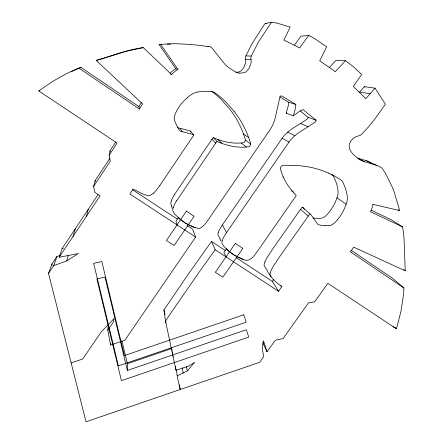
<?xml version="1.0" encoding="UTF-8"?>
<svg xmlns="http://www.w3.org/2000/svg" width="444" height="444" viewBox="0 0 444 444"><rect width="100%" height="100%" fill="white"/><g stroke="black" fill="none" stroke-linecap="round" stroke-linejoin="round"><path stroke-width="0.67" d="M127.367 370.44L105.023 277.078L96.87 278.888L121.428 380.663L248.773 337.079L246.32 329.748L127.367 370.44L127.389 363.719L121.945 340.937M187.229 225.641L192.779 229.287L195.632 237.09L124.814 340.32L110.539 345.01L110.623 343.656M300.266 110.911L307.992 117.327L307.82 118.237A1.954 1.893 -61.7 0 1 307.537 118.731C299.134 125.236 288.306 129.26 282.112 138.245L222.377 224.953L226.54 232.556L289.016 142.063C295.499 132.678 306.804 128.471 315.595 121.684A2.042 1.976 -60.8 0 0 315.889 121.168L316.073 120.213L303.058 109.596L299.822 111.111L293.301 115.873L286.175 113.165L288.311 105.628L288.545 102.22L279.792 96.836M108.863 328.599L108.958 327.284M110.539 345.01L107.814 330.136L108.17 325.352M350.888 250.105L392.535 278.294L403.896 287.978A149.867 144.034 -27.2 0 1 403.324 295.843L400.976 311.272L396.464 328.793A30.519 28.472 -39.4 0 1 395.199 328.027L327.866 283.328L314.635 301.865L308.475 302.875L283.094 338.561L276.44 339.926A7.304 6.915 -25.8 0 0 274.903 340.753L267.044 351.826L263.486 340.875L262.21 347.941L263.653 356.754L259.59 362.321L86.025 421.8L48.518 273.376L53.724 265.573L66.689 260.944L78.322 253.557L59.174 257.259L100.078 195.837L94.788 192.396L93.617 186.369L110.234 161.366L109.174 155.311L110.007 150.871L115.662 142.069M293.301 115.873L295.538 107.997L295.793 104.44L282.961 96.698L281.069 95.743L280.369 96.337A2.969 2.88 -67.2 0 0 279.925 96.986L275.208 117.993A35.048 34.377 -68.9 0 1 270.651 128.799L207.276 221.168A49.428 48.89 -11.3 0 1 203.852 225.452L200.383 228.144A4.723 4.634 -22.4 0 1 198.873 228.477L194.711 227.556M86.425 216.383L88.228 209.363L98.019 194.666M93.617 186.369L95.116 180.603L110.023 158.169M66.689 260.944L68.382 255.239M190.659 132.046L190.704 131.896A1.926 1.909 -73.6 0 0 190.77 131.424L190.67 131.285A1.593 1.582 -72.5 0 0 190.226 130.886L178.671 127.939A4.945 4.912 -85.7 0 1 177.284 126.94M72.999 236.524L75.375 228.654M312.926 217.998A48.624 46.886 -51.3 0 0 317.26 218.304L320.779 218.32A8.025 7.715 -44.5 0 0 323.254 217.632L325.779 215.939L328.543 212.926A45.377 43.978 -47.5 0 0 336.952 197.813C339.122 193.04 337.817 187.779 336.336 183.011A38.639 37.374 -45.8 0 0 333.744 176.862A7.226 6.954 -49.8 0 0 331.746 174.514M337.329 219.935A47.397 45.837 -46.8 0 0 346.142 204.185C348.412 199.212 347.069 193.723 345.526 188.75A40.354 38.944 -45.1 0 0 342.835 182.34A7.548 7.248 -49.2 0 0 340.759 179.892A75.458 72.644 -37.9 0 0 328.66 173.204M211.433 91.264A72.583 72.494 -28.6 0 1 221.317 99.584L229.642 108.985A92.541 92.069 2.3 0 1 243.467 133.933L245.493 139.799L244.466 142.13A2.991 2.936 -58.5 0 1 243.701 142.679C233.294 144.2 222.81 141.847 213.32 137.69A2.636 2.603 -60.1 0 0 212.548 138.328L174.559 194.433M234.232 111.522A96.703 96.12 -1.5 0 1 248.657 137.573L250.771 143.701L249.695 146.137A3.125 3.069 -57 0 1 248.895 146.709C238.006 148.396 227.089 145.776 217.16 141.508A2.753 2.72 -57.6 0 0 216.35 142.174L176.629 200.755M59.174 257.259L62.132 248.529L88.228 209.363M171.251 201.043L170.862 202.891A4.94 4.873 -15.7 0 0 171.023 204.273L171.761 205.922M173.171 207.653L172.766 209.579A5.156 5.084 -16.2 0 0 172.932 211.022L174.686 214.041L179.975 219.192M218.32 232.456L218.01 233.672A4.595 4.484 -27.4 0 0 218.126 235.398L220.318 238.789M222.3 240.376L221.972 241.647A4.795 4.673 -27.2 0 0 222.089 243.44L223.854 246.398L228.477 250.916M53.724 265.573L56.91 256.499L60.012 255.394M48.518 273.376L51.926 263.98L56.91 256.499M280.935 285.448L281.563 286.918L278.571 291.297L215.196 249.761L211.522 241.453L187.956 274.658L163.964 309.912L165.518 321.112L169.519 339.838M264.907 261.96L264.186 264.113A4.457 4.296 -31.4 0 0 264.274 265.806L266.533 269.325M236.38 72.361L239.105 71.861A8.12 7.92 -80.8 0 0 240.87 70.957L243.701 67.91L245.637 62.898A10.501 10.234 -81.5 0 0 245.61 59.235L245.488 57.337A4.063 3.952 -79.4 0 1 245.882 55.916L252.009 43.734L264.408 24.376L265.207 23.582L271.523 22.217L277.123 23.155L290.171 27.084L283.905 40.149L295.626 45.865A130.974 128.821 -49.1 0 1 299.595 47.985L308.758 35.448A94.178 91.93 -63.1 0 1 314.635 38.628L326.69 46.82L319.724 60.767L332.684 69.825A85.981 83.7 -57.5 0 1 335.259 71.8L345.354 60.7L351.987 65.607A142.141 138.833 -47 0 1 355.566 68.626L361.644 74.509L353.319 86.491L365.828 98.685L375.03 88.173L385.414 104.207L375.835 117.704L368.692 126.707L361.471 134.488L360.112 135.42L358.28 135.92A16.522 15.784 -54.9 0 0 355.894 136.796A12.304 11.76 -55.5 0 0 352.73 138.944C343.179 147.974 355.017 157.326 363.031 161.178A14.763 14.08 -55.4 0 0 364.579 161.744L376.862 165.423L379.875 166.672L381.912 168.037L385.137 172.655L391.969 186.458A95.665 92.113 -40.8 0 1 393.906 191.242L398.917 207.77A21.606 20.502 -46.9 0 1 399.212 209.535L399.311 210.467L372.927 204.357M239.721 73.166L244.172 72.716A8.492 8.275 -79.7 0 0 246.02 71.773L248.979 68.581L251.01 63.342A10.983 10.7 -80.5 0 0 250.982 59.513L250.866 57.526A4.251 4.129 -78.4 0 1 251.271 56.044L258.458 42.008L271.523 22.217M109.174 155.311L117.061 143.04L40.737 92.28A69.508 67.288 59.3 0 1 38.783 90.892L53.141 81.119L65.662 74.087A156.948 154.307 0 0 1 78.893 68.115L139.433 109.074L138.95 106.627L140.143 104.612A41.264 41.053 89.9 0 1 141.486 102.57M139.433 109.074L140.681 106.971A43.107 42.907 -85.4 0 1 142.674 104.013L96.209 60.401C111.833 55.983 127.034 49.695 143.24 47.602L171.684 74.681L174.409 71.845A16.7 16.45 87.1 0 1 177.139 69.913L177.983 69.469L160.6 44.306L159.168 44.7L175.796 68.748L177.983 69.469M178.682 217.21L175.985 221.173L177.045 224.914M107.814 330.136L113.242 322.178L114.102 318.564L101.337 331.796L82.689 359.024L71.151 362.942M264.924 261.966A32.534 31.18 -33.7 0 1 266.866 257.914L273.21 248.279L301.803 207.531A1.687 1.632 -43.6 0 1 302.458 207.226A1.77 1.709 -43.5 0 1 303.074 207.576L304.351 209.318M281.69 286.596C277.655 283.056 272.444 280.17 270.207 275.091A4.651 4.473 -31.2 0 1 270.119 273.326L270.873 271.084A33.949 32.445 -33.4 0 1 272.927 266.866L279.554 256.821L309.451 214.341A1.765 1.698 -43 0 1 310.14 214.014A1.848 1.782 -42.9 0 1 310.778 214.38L317.493 223.893A4.712 4.529 -43 0 0 318.986 224.819L320.035 225.091A50.794 48.868 -50.6 0 0 325.557 225.558M226.573 248.618L223.909 252.464L226.013 256.854M159.979 185.276L193.534 135.464A2.009 1.998 -68.9 0 0 193.601 134.97L193.501 134.826A1.659 1.648 -67.8 0 0 193.035 134.404L180.958 131.335A5.162 5.134 -81.6 0 1 179.509 130.286L178.56 129.015A55.173 54.235 -74.7 0 1 176.435 124.892L174.564 120.546A8.614 8.547 -86.7 0 1 174.264 116.961C176.218 109.884 180.869 103.53 186.286 98.651A20.735 20.43 81.7 0 0 187.035 97.991M294.5 45.088L300.849 36.225L308.758 35.448M273.831 279.431L272.311 281.379L278.571 291.297M215.196 249.761L199.312 271.867L170.885 312.964L165.518 321.112L165.895 322.86M337.34 219.947L334.449 223.088L331.807 224.853A8.375 8.036 -44 0 1 329.226 225.574L325.557 225.574M179.498 384.898L180.209 389.51L177.966 379.759A109.385 103.302 -25.8 0 1 177.2 375.813L187.313 370.923L194.6 362.348L188.245 366.267L176.013 370.29L172.888 355.644M359.274 92.513L364.391 86.663L375.03 88.173M170.163 73.277L172.383 71.023A15.973 15.734 85.9 0 1 174.992 69.175L175.796 68.748M329.676 67.249L335.925 60.373L345.354 60.7M153.768 193.029L150.372 195.354A6.044 5.977 0.3 0 1 148.779 195.649C143.057 195.121 138.328 191.347 133.167 189.133L129.892 194.011L195.632 237.09M187.035 97.991L187.917 97.175A18.792 18.581 -79.4 0 1 188.672 96.515L192.224 93.973L195.033 92.657A14.341 14.169 -81.6 0 1 197.53 92.025M286.175 113.165L286.807 112.793M38.783 90.892L39.916 90.415M143.24 47.602L125.519 51.471L100.477 59.257M127.389 363.719L171.795 348.529M78.893 68.121L81.086 67.455L138.95 106.627M99.906 59.424L96.209 60.401M62.132 248.529L63.414 248.313M160.6 44.306L174.276 43.667L185.22 44.139L196.914 45.049L210.589 46.87L211.355 47.264L225.513 64.99L229.498 68.237L235.664 71.956M159.168 44.7L161.333 44.444M207.853 46.62L209.041 46.526M265.207 23.582L266.761 23.665M167.249 44.172L170.585 44.111M245.882 55.916L251.276 56.044M245.604 59.235L250.982 59.513M359.684 92.041L370.102 93.795M371.167 163.17L367.155 160.972L357.481 158.036M288.545 102.22L295.793 104.44M243.401 259.59C251.015 262.942 255.4 253.657 259.191 248.784L295.948 195.971A2.792 2.703 -45.4 0 0 296.137 195.293C288.628 187.856 282.845 178.643 280.319 168.304A3.108 3.019 -50.6 0 1 280.541 167.399L281.823 165.729A2.542 2.475 -50.7 0 1 282.334 165.484L283.167 165.296A11.167 10.856 -48.8 0 1 283.883 165.246L298.479 165.518L309.734 167.127A94.899 91.275 -34.6 0 1 328.682 173.166M307.992 117.327L316.073 120.213M195.149 227.722L185.381 223.093L178.66 218.004M194.272 227.389L192.541 226.684M243.839 259.757L233.944 254.956L227.184 249.711M242.962 259.418L240.809 258.519A62.415 60.761 -41.4 0 1 237.046 256.726M300.372 123.499L308.103 126.657M366.317 160.661L376.862 165.423M371.045 210.14L391.158 219.652L402.619 226.912L403.374 232.329A171.933 166.661 -26.6 0 1 404.046 238.706L405.217 270.807L353.613 247.108L353.208 247.874A11.316 10.789 -41.5 0 1 352.458 249.029L351.326 250.494A16.145 15.301 -40.8 0 0 350.671 251.432L350.433 251.815L403.896 287.978M358.302 158.858L364.579 161.738M287.69 132.14L294.849 135.686M170.735 74.209L171.684 74.681M402.619 226.912L370.546 211.721L372.122 207.775A33.766 32.357 -47.2 0 0 372.927 204.357M282.112 138.245L289.016 142.063M214.125 92.346L215.207 93.029A75.868 75.685 -25.9 0 1 225.552 101.698L234.238 111.516M398.118 209.773L399.311 210.467M211.522 241.453L225.247 250.466M236.158 257.637L272.311 281.379M132.673 189.816L177.212 219.064M336.924 197.808L346.115 204.173M243.44 133.938L248.634 137.585M394.139 327.322L393.19 326.351M245.543 140.204L250.816 144.122M403.651 269.58L405.217 270.807M241.32 143.062L246.403 147.108M282.8 176.879L283.816 177.694M291.253 190.254L293.256 191.941M180.098 219.297L180.591 219.713A44.272 43.684 -34.6 0 0 188.328 224.708M228.621 251.043L229.515 251.798A46.104 44.872 -37.4 0 0 237.057 256.704M302.458 207.226L310.14 214.019M300.538 209.241L308.13 216.123M217.632 139.238L221.661 143.118M213.32 137.69L217.16 141.508M266.861 269.68L267.199 270.03M395.038 327.322L396.464 328.793M211.893 139.277L215.667 143.162M190.77 131.424L193.601 134.97M364.391 86.663L364.785 87.229M180.131 128.416L182.484 131.829M266.955 270.446L270.99 276.767M219.863 239L220.851 241.003M262.759 342.607L267.044 351.826M171.562 206.11L172.194 208.358M51.926 263.98L52.231 265.196M163.964 309.912L164.502 312.415M164.757 313.614L165.002 314.757M169.475 339.632L173.066 356.476M95.116 180.603L95.327 181.685M186.463 366.333L187.313 370.923M110.007 150.871L110.195 151.959M182.245 367.871L183.156 373.154M176.296 369.819L177.2 375.813M175.419 366.356L176.013 370.29M171.889 349.167L172.078 350.444M172.266 351.726L172.738 354.923M222.222 240.348A37.518 36.308 -31.1 0 1 226.579 232.584M218.248 232.423A35.942 34.86 -31.4 0 1 222.416 224.986M192.108 226.501A60.39 59.613 -42.7 0 1 188.312 224.731M173.21 207.67A34.399 33.75 -25.4 0 1 176.573 200.721M171.29 201.06A32.934 32.373 -25.5 0 1 174.509 194.4M212.099 91.653A6.011 5.922 -80 0 1 214.125 92.358M197.541 92.063A53.291 52.808 -57.5 0 1 212.104 91.608M159.957 185.259A81.935 80.536 36.5 0 1 153.796 193.057M71.534 71.634A150.222 147.907 1.3 0 1 81.086 67.455M239.721 73.132A12.038 11.733 -80.5 0 1 235.647 71.995M186.43 211.15L166.417 240.504L174.109 245.504L194.128 216.228L186.43 211.15M235.32 243.417L215.312 272.294L222.833 277.184L242.846 248.379L235.32 243.417M243.728 314.79L124.342 355.605L101.848 261.549L93.656 263.364L118.387 365.884L246.198 322.178L243.728 314.79"/></g></svg>
